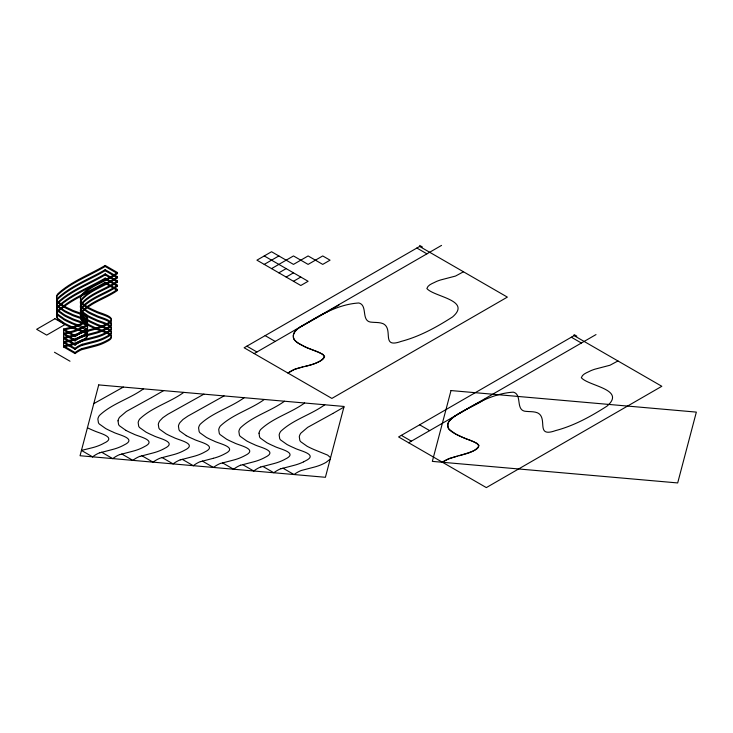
<?xml version="1.0" encoding="UTF-8"?>
<svg xmlns="http://www.w3.org/2000/svg" width="733" height="733" viewBox="0 0 733 733"><rect width="100%" height="100%" fill="white"/><g stroke="black" fill="none" stroke-linecap="round" stroke-linejoin="round"><path stroke-width="1.1" d="M118.022 420.815L118.572 424.499A14.348 8.283 0 0 0 119.387 425.736L125.865 430.353M259.015 433.203L259.564 436.877A14.348 8.283 0 0 0 260.38 438.123L266.858 442.732A94.31 54.444 0 0 0 274.252 446.241C278.916 448.962 299.091 452.545 285.293 459.087A46.756 26.993 0 0 1 283.424 460.077A39.829 22.998 0 0 1 273.794 463.604L260.866 466.994M330.198 459.096L326.231 462.257A42.148 24.336 0 0 1 325.443 462.706A46.903 27.075 0 0 1 323.702 463.613A39.829 22.998 0 0 1 314.081 467.15L301.144 470.531A32.389 18.701 0 0 0 294.034 474.563L282.874 468.121M297.855 328.659L294.895 331.719A21.138 12.204 0 0 0 293.319 335.302C292.54 340.167 297.543 342.916 301.171 344.84A91.423 52.785 0 0 0 303.398 345.976C309.674 350.31 336.841 354.488 317.068 362.505C307.823 367.279 296.343 366.427 287.996 373.097L294.4 369.405L302.876 366.949M298.752 327.944L326.79 312.093M463.485 271.778L455.505 276.066L440.515 279.988A37.914 21.889 0 0 0 436.419 281.481C433.121 283.323 428.026 284.514 426.872 288.536C433.973 296.938 472.061 300.127 452.591 316.922C436.556 327.175 419.707 336.539 401.153 341.404C380.299 348.899 394.152 328.879 383.011 323.647C379.511 322.218 375.699 322.593 372.016 322.227C360.297 321.943 368.332 305.322 358.849 302.976C340.194 304.122 322.905 313.339 307.182 322.941C301.666 326.222 290.781 330.849 293.869 338.985A14.348 8.283 0 0 0 294.693 340.231L297.534 342.696L303.398 345.976A96.206 55.543 0 0 0 308.566 348.349L317.032 351.73M617.956 360.957L609.975 365.245L594.976 369.166A37.914 21.889 0 0 0 590.89 370.66C587.591 372.511 582.497 373.693 581.342 377.715C588.434 386.117 626.523 389.315 607.052 406.1C591.018 416.353 574.177 425.717 555.623 430.583C534.76 438.077 548.614 418.057 537.481 412.826C533.981 411.405 530.161 411.772 526.486 411.405C514.768 411.121 522.794 394.501 513.311 392.155C494.665 393.3 477.375 402.518 461.653 412.12C456.1 415.446 445.288 419.954 448.33 428.173A14.669 8.475 0 0 0 449.164 429.41L455.642 434.018A87.154 50.32 0 0 0 457.868 435.155L463.925 437.913A128.77 74.345 0 0 0 466.729 439.058C501.454 450.236 449.576 454.946 442.466 462.276L448.862 458.583L457.337 456.128M84.451 335.476L87.52 332.837L87.603 330.849M83.938 340.011C94.997 333.341 75.38 330.07 70.954 327.385A90.122 52.034 0 0 1 64.99 324.545L57.971 319.643A14.669 8.475 0 0 1 57.137 318.415L56.533 314.769A20.048 11.572 0 0 1 57.586 311.983C71.055 299.412 89.325 292.714 105.195 283.387L117.472 290.47L117.472 289.416L105.195 282.333C89.325 291.661 71.055 298.358 57.577 310.929A20.048 11.572 0 0 0 56.533 313.706L57.137 317.352A14.669 8.475 0 0 0 57.971 318.589L64.449 323.207A89.646 51.759 0 0 0 70.954 326.332L83.122 331.197M83.938 335.787L82.884 336.392A46.756 26.993 0 0 1 81.015 337.372A39.454 22.778 0 0 1 72.118 340.717L63.606 342.751L75.041 349.348L75.041 348.294L63.606 341.697L72.109 339.654A39.454 22.778 0 0 0 81.015 336.328A46.756 26.993 0 0 0 82.884 335.338C97.003 328.503 75.481 325.058 70.954 322.117A89.646 51.759 0 0 1 64.449 318.983L57.971 314.375A14.669 8.475 0 0 1 57.137 313.138L56.533 309.491A20.048 11.572 0 0 1 57.586 306.706C71.055 294.135 89.325 287.437 105.195 278.109L117.472 285.201L117.472 286.255L105.195 279.163C89.325 288.49 71.055 295.188 57.577 307.759A20.048 11.572 0 0 0 56.533 310.545L57.137 314.191A14.669 8.475 0 0 0 57.971 315.428L64.449 320.037A89.646 51.759 0 0 0 70.954 323.171L86.998 330.18M264.237 264.393L278.861 255.945M271.549 268.617L293.484 255.945L308.107 264.393L322.731 255.945L330.042 260.169L322.731 264.393L308.107 255.945L293.484 264.393L271.549 251.731L256.926 260.169L300.796 285.504L308.107 281.28L264.237 255.945M278.861 272.832L286.172 268.617M286.172 277.056L293.484 272.832M293.484 281.28L300.796 277.056M254.177 353.572L441.55 245.399M408.647 442.75L596.011 334.578M123.355 387.07L93.787 403.636M143.494 388.847C129.631 398.908 111.938 403.608 99.45 415.455A21.138 12.204 0 0 0 97.874 419.047L98.433 422.721A14.348 8.283 0 0 0 99.248 423.967L105.726 428.576A94.31 54.444 0 0 0 113.12 432.085C117.784 434.806 137.96 438.389 124.161 444.931A46.756 26.993 0 0 1 122.292 445.921A39.829 22.998 0 0 1 112.662 449.448L99.734 452.838M151.52 397.588L163.642 390.616M183.781 392.384C169.909 402.444 152.217 407.145 139.737 418.992A21.138 12.204 0 0 0 138.161 422.584L138.711 426.267A14.348 8.283 0 0 0 139.527 427.513L146.004 432.122A94.31 54.444 0 0 0 153.399 435.622C158.062 438.343 178.238 441.926 164.449 448.477A46.756 26.993 0 0 1 162.57 449.457M326.817 312.075L338.939 305.102M203.921 394.152L167.747 414.328L162.836 417.709L159.876 420.76A21.138 12.204 0 0 0 158.301 424.352L158.859 428.035A14.348 8.283 0 0 0 159.675 429.281L166.144 433.89A94.31 54.444 0 0 0 173.547 437.399C178.211 440.112 198.377 443.694 184.588 450.245A46.756 26.993 0 0 1 182.719 451.226A39.829 22.998 0 0 1 173.089 454.762L160.161 458.143A32.389 18.701 0 0 0 153.05 462.175L141.881 455.734M224.06 395.921L187.886 416.097L182.975 419.478L180.016 422.529A21.138 12.204 0 0 0 178.44 426.12L178.999 429.804A14.348 8.283 0 0 0 179.814 431.05L186.292 435.659M244.199 397.689C230.336 407.75 212.643 412.45 200.164 424.297A21.138 12.204 0 0 0 198.588 427.889L199.138 431.572A14.348 8.283 0 0 0 199.953 432.818L206.431 437.427A94.31 54.444 0 0 0 213.825 440.936C218.489 443.648 238.665 447.24 224.875 453.782A46.756 26.993 0 0 1 222.997 454.762A39.829 22.998 0 0 1 213.376 458.299M264.347 399.458C250.475 409.518 232.782 414.218 220.303 426.075A21.138 12.204 0 0 0 218.727 429.657L219.277 433.34A14.348 8.283 0 0 0 220.092 434.587L226.57 439.195A94.31 54.444 0 0 0 233.964 442.705C238.628 445.417 258.804 449.008 245.014 455.55A46.756 26.993 0 0 1 243.136 456.531A39.829 22.998 0 0 1 233.515 460.067L220.578 463.448M284.486 401.226C270.624 411.295 252.922 415.987 240.442 427.843A21.138 12.204 0 0 0 238.866 431.435L239.425 435.109A14.348 8.283 0 0 0 240.232 436.355L246.709 440.964A94.31 54.444 0 0 0 254.113 444.473C258.776 447.194 278.943 450.777 265.154 457.319A46.756 26.993 0 0 1 263.284 458.299A39.829 22.998 0 0 1 253.655 461.836L240.726 465.217M304.626 403.003C290.763 413.064 273.07 417.755 260.582 429.611A21.138 12.204 0 0 0 259.006 433.203M324.765 404.772C310.902 414.832 293.209 419.533 280.73 431.38A21.138 12.204 0 0 0 279.154 434.971L279.704 438.646A14.348 8.283 0 0 0 280.519 439.892L286.997 444.5A94.31 54.444 0 0 0 294.391 448.01C299.055 450.731 319.231 454.313 305.441 460.855A46.756 26.993 0 0 1 303.563 461.845M332.791 413.513L343.896 407.117M117.39 272.575C105.854 280.721 90.837 284.331 81.345 295.097A20.249 11.691 0 0 0 80.383 297.415L80.905 301.529A14.669 8.475 0 0 0 81.739 302.766L88.217 307.374A91.103 52.602 0 0 0 95.602 310.884C100.265 313.596 120.441 317.187 106.652 323.729A46.756 26.993 0 0 1 104.773 324.71A39.829 22.998 0 0 1 95.153 328.247L82.215 331.628M117.39 273.629C105.854 281.774 90.837 285.384 81.345 296.15A20.249 11.691 0 0 0 80.383 298.468L80.905 302.582A14.669 8.475 0 0 0 81.739 303.819L88.217 308.428A91.103 52.602 0 0 0 95.602 311.937C100.265 314.649 120.441 318.241 106.652 324.783A46.756 26.993 0 0 1 104.773 325.764A39.829 22.998 0 0 1 95.153 329.3L82.215 332.681M117.39 276.799C105.854 284.945 90.837 288.555 81.345 299.321A20.249 11.691 0 0 0 80.383 301.63L80.905 305.743A14.669 8.475 0 0 0 81.739 306.98L88.217 311.589A91.103 52.602 0 0 0 95.602 315.108C100.265 317.82 120.441 321.402 106.652 327.953A46.756 26.993 0 0 1 104.773 328.934A39.829 22.998 0 0 1 95.153 332.47L82.215 335.851M117.39 277.853C105.854 285.998 90.837 289.608 81.345 300.374A20.249 11.691 0 0 0 80.383 302.692L80.905 306.806A14.669 8.475 0 0 0 81.739 308.034L88.217 312.652A91.103 52.602 0 0 0 95.602 316.161C100.265 318.873 120.441 322.465 106.652 329.007A46.756 26.993 0 0 1 104.773 329.987A39.829 22.998 0 0 1 95.153 333.524L82.215 336.905M117.39 281.023C105.854 289.169 90.837 292.769 81.345 303.535A20.249 11.691 0 0 0 80.383 305.853L80.905 309.967A14.669 8.475 0 0 0 81.739 311.204L88.217 315.813A91.103 52.602 0 0 0 95.602 319.322C100.265 322.044 120.441 325.626 106.652 332.177A46.756 26.993 0 0 1 104.773 333.158A39.829 22.998 0 0 1 95.153 336.694L82.215 340.075M117.39 282.077C105.854 290.222 90.837 293.823 81.345 304.598A20.249 11.691 0 0 0 80.383 306.907L80.905 311.021A14.669 8.475 0 0 0 81.739 312.258L88.217 316.867A91.103 52.602 0 0 0 95.602 320.385C100.265 323.097 120.441 326.68 106.652 333.231A46.756 26.993 0 0 1 104.773 334.211A39.829 22.998 0 0 1 95.153 337.748L82.215 341.129M117.39 285.238C105.854 293.383 90.837 296.993 81.345 307.759A20.249 11.691 0 0 0 80.383 310.077L80.905 314.191A14.669 8.475 0 0 0 81.739 315.428L88.217 320.037A91.103 52.602 0 0 0 95.602 323.546C100.265 326.258 120.441 329.85 106.652 336.392A46.756 26.993 0 0 1 104.773 337.372A39.829 22.998 0 0 1 95.153 340.909L82.215 344.29M117.39 286.301C105.854 294.446 90.837 298.047 81.345 308.813A20.249 11.691 0 0 0 80.383 311.131L80.905 315.245A14.669 8.475 0 0 0 81.739 316.482L88.217 321.091A91.103 52.602 0 0 0 95.602 324.6C100.265 327.312 120.441 330.904 106.652 337.446A46.756 26.993 0 0 1 104.773 338.435A39.829 22.998 0 0 1 95.153 341.963L82.215 345.353M117.39 289.462C105.854 297.607 90.837 301.217 81.345 311.983A20.249 11.691 0 0 0 80.383 314.301L80.905 318.415A14.669 8.475 0 0 0 81.739 319.643L88.217 324.261A91.103 52.602 0 0 0 95.602 327.77C100.265 330.482 120.441 334.074 106.652 340.616A46.756 26.993 0 0 1 104.773 341.596A39.829 22.998 0 0 1 95.153 345.133L82.215 348.514M117.39 290.515C105.854 298.661 90.837 302.271 81.345 313.037A20.249 11.691 0 0 0 80.383 315.355L80.905 319.469A14.669 8.475 0 0 0 81.739 320.706L88.217 325.315A91.103 52.602 0 0 0 95.602 328.824C100.265 331.536 120.441 335.128 106.652 341.67A46.756 26.993 0 0 1 104.773 342.65A39.829 22.998 0 0 1 95.153 346.187L82.215 349.568M484.825 399.219C473.261 407.346 458.336 410.993 448.779 421.695A20.249 11.691 0 0 0 447.817 424.059C446.681 430.014 453.58 432.937 457.868 435.155A93.073 53.729 0 0 0 463.027 437.528L471.502 440.909M151.484 397.598L126.415 411.424L119.598 417.224A21.138 12.204 0 0 0 118.022 420.815M332.764 413.531L307.686 427.348L300.869 433.148A21.138 12.204 0 0 0 299.293 436.74L299.843 440.423A14.348 8.283 0 0 0 300.658 441.669L307.136 446.278A94.31 54.444 0 0 0 314.53 449.778L327.678 455.129L330.565 457.704M83.415 340.314L82.884 340.616A46.756 26.993 0 0 1 81.015 341.596A39.454 22.778 0 0 1 72.118 344.941L63.606 346.975L63.606 329.035L72.109 326.991A39.454 22.778 0 0 0 81.015 323.665A46.756 26.993 0 0 0 82.884 322.676C97.003 315.841 75.481 312.386 70.954 309.445A89.646 51.759 0 0 1 64.449 306.321L57.971 301.703A14.669 8.475 0 0 1 57.137 300.466L56.533 296.819A20.048 11.572 0 0 1 57.586 294.043C71.055 281.463 89.325 274.774 105.195 265.447L117.472 272.529L117.472 273.583L105.195 266.5C89.325 275.828 71.055 282.526 57.577 295.097A20.048 11.572 0 0 0 56.533 297.882L57.137 301.529A14.669 8.475 0 0 0 57.971 302.766L64.449 307.374A89.646 51.759 0 0 0 70.954 310.499C75.481 313.449 97.003 316.894 82.884 323.729A46.756 26.993 0 0 1 81.015 324.71A39.454 22.778 0 0 1 72.118 328.054L63.606 330.088L75.041 336.685L75.041 335.632L63.606 329.035M105.195 269.662C89.325 278.998 71.055 285.687 57.577 298.267A20.048 11.572 0 0 0 56.533 301.043L57.137 304.69A14.669 8.475 0 0 0 57.971 305.927L64.449 310.535A89.646 51.759 0 0 0 70.954 313.669C75.481 316.61 97.003 320.064 82.884 326.9A46.756 26.993 0 0 1 81.015 327.88A39.454 22.778 0 0 1 72.118 331.215L63.606 333.249L75.041 339.855L75.041 340.909L63.606 334.303L72.109 332.269A39.454 22.778 0 0 0 81.015 328.934A46.756 26.993 0 0 0 82.884 327.953C97.003 321.118 75.481 317.664 70.954 314.723A89.646 51.759 0 0 1 64.449 311.598L57.971 306.98A14.669 8.475 0 0 1 57.137 305.743L56.533 302.097A20.048 11.572 0 0 1 57.586 299.321C71.055 286.74 89.325 280.052 105.195 270.724L117.472 277.807L117.472 276.753L105.195 269.662L105.195 270.724M105.195 273.885C89.325 283.222 71.055 289.911 57.577 302.482A20.048 11.572 0 0 0 56.533 305.267L57.137 308.914A14.669 8.475 0 0 0 57.971 310.151L64.449 314.759A89.646 51.759 0 0 0 70.954 317.893C75.481 320.834 97.003 324.288 82.884 331.114A46.756 26.993 0 0 1 81.015 332.104A39.454 22.778 0 0 1 72.118 335.439L63.606 337.473L75.041 344.07L75.041 345.124L63.606 338.527L72.109 336.493A39.454 22.778 0 0 0 81.015 333.158A46.756 26.993 0 0 0 82.884 332.168C97.003 325.342 75.481 321.888 70.954 318.947A89.646 51.759 0 0 1 64.449 315.813L57.971 311.204A14.669 8.475 0 0 1 57.137 309.967L56.533 306.321A20.048 11.572 0 0 1 57.586 303.544C71.055 290.964 89.325 284.276 105.195 274.939L117.472 282.031L117.472 280.977L105.195 273.885L105.195 274.939M119.873 454.607L132.801 451.216A39.829 22.998 0 0 0 142.449 447.698A46.756 26.993 0 0 0 144.309 446.699C158.099 440.157 137.923 436.566 133.259 433.863A94.31 54.444 0 0 1 125.856 430.353M140.012 456.375L152.94 452.985A39.829 22.998 0 0 0 162.589 449.466M180.3 459.912L193.228 456.522A39.829 22.998 0 0 0 202.876 453.003A46.756 26.993 0 0 0 204.727 452.014C218.526 445.472 198.35 441.88 193.686 439.168A94.31 54.444 0 0 1 186.283 435.659M200.439 461.68L213.367 458.29M281.005 468.763L293.933 465.373A39.829 22.998 0 0 0 303.581 461.854M72.109 343.878L63.606 345.921L75.041 352.518L75.041 353.572L63.606 346.975M304.644 366.546C311.525 364.503 320.944 363.046 324.609 356.339L322.85 354.341L317.746 351.996M459.105 455.724C465.986 453.69 475.415 452.224 479.08 445.527L477.32 443.52L472.208 441.174M84.432 331.783C90.306 333.185 86.861 338.463 82.884 339.562A46.756 26.993 0 0 1 81.015 340.543A39.454 22.778 0 0 1 72.118 343.887M419.615 245.399L422.355 246.975M574.076 334.578L576.825 336.154M416.875 248.029L426.927 253.838M571.337 337.217L581.388 343.017M265.154 335.632L275.205 341.431M419.615 424.81L429.666 430.61M246.865 346.187L256.926 351.987M401.336 435.365L411.387 441.165M262.735 466.353L273.83 472.758A32.389 18.701 0 0 1 280.913 468.689M54.471 352.252L70.002 361.222M242.586 464.585L253.682 470.989M222.447 462.816L233.543 469.221M202.308 461.048L213.404 467.452M182.169 459.279L193.265 465.684M162.02 457.502L173.116 463.916A32.389 18.701 0 0 1 180.208 459.838M121.742 453.965L132.838 460.37A32.389 18.701 0 0 1 139.921 456.302M101.603 452.197L112.699 458.601M92.55 456.833L81.455 450.429L92.523 447.68A39.829 22.998 0 0 0 102.162 444.161A46.756 26.993 0 0 0 104.022 443.163C116.767 437.436 100.467 433.469 95.327 431.297A103.161 59.556 0 0 1 87.419 427.76M105.195 265.447L105.195 266.5M105.195 278.109L105.195 279.163M105.195 282.333L105.195 283.387M75.105 353.599A32.389 18.701 0 0 1 82.123 349.504M75.105 352.546A32.389 18.701 0 0 1 82.123 348.441M75.105 349.375A32.389 18.701 0 0 1 82.123 345.28M75.105 348.322A32.389 18.701 0 0 1 82.123 344.226M75.105 345.161A32.389 18.701 0 0 1 82.123 341.056M75.105 344.098A32.389 18.701 0 0 1 82.123 340.002M75.105 340.937A32.389 18.701 0 0 1 82.123 336.832M75.105 339.883A32.389 18.701 0 0 1 82.123 335.778M75.105 336.713A32.389 18.701 0 0 1 82.123 332.617M75.105 335.659A32.389 18.701 0 0 1 82.123 331.554M253.755 471.017A32.389 18.701 0 0 1 260.774 466.921M233.616 469.248A32.389 18.701 0 0 1 240.635 465.153M213.468 467.48A32.389 18.701 0 0 1 220.486 463.384M193.329 465.712A32.389 18.701 0 0 1 200.347 461.607M112.763 458.629A32.389 18.701 0 0 1 119.781 454.533M92.624 456.861A32.389 18.701 0 0 1 99.642 452.765M98.717 384.907L80.053 455.734L325.406 477.293L344.07 406.467L98.717 384.907M450.997 390.561L432.333 461.387L677.686 482.937L696.35 412.111L450.997 390.561M54.938 318.736L36.65 329.3L46.701 335.1L64.99 324.545L54.938 318.736M419.615 246.453L244.126 347.763L331.875 398.422L507.355 297.112L419.615 246.453M574.076 335.632L398.596 436.95L486.336 487.601L661.826 386.291L574.076 335.632"/></g></svg>
